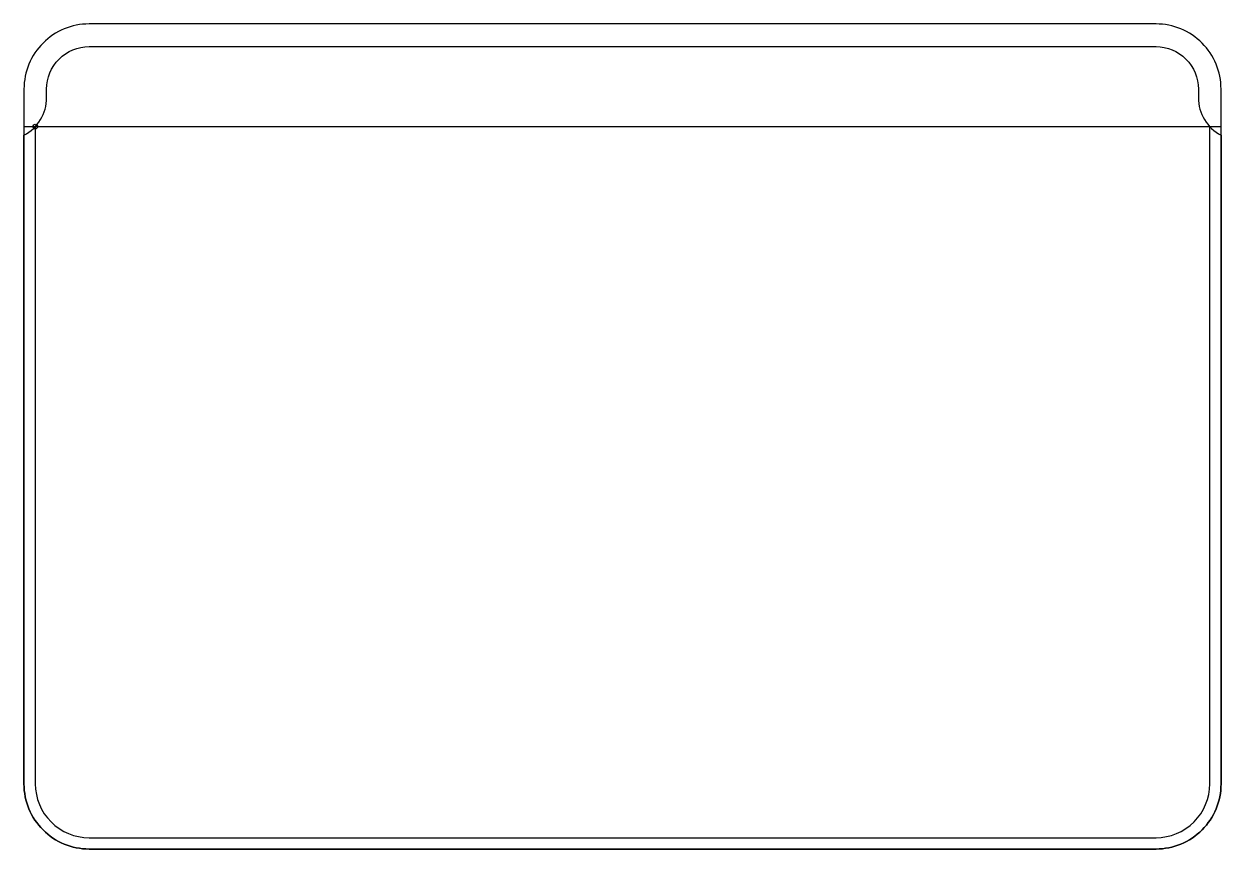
# Model space of a CAD drawing. Header units: millimetres. Extents: x 3514 to 3910, y 1358 to 1631.
import ezdxf

# ---------------------------------------------------------------- set-up
doc = ezdxf.new("R2010")
doc.units = ezdxf.units.MM

msp = doc.modelspace()

# ---------------------------------------------------------------- linework, layer by layer
msp.add_line((3513.76, 1596.58), (3909.76, 1596.58))
for points in [[(3888.24, 1357.76, 0.414214), (3909.76, 1379.28), (3909.76, 1608.99, 0.414214), (3888.24, 1630.51), (3535.28, 1630.51, 0.414214), (3513.76, 1608.99), (3513.76, 1379.28, 0.414214), (3535.28, 1357.76)], [(3521.26, 1606.12), (3521.26, 1608.99, -0.414214), (3535.28, 1623.01), (3888.24, 1623.01, -0.414214), (3902.26, 1608.99), (3902.26, 1606.12, 0.278671), (3909.76, 1593.71), (3909.76, 1379.28, -0.414214), (3888.24, 1357.76), (3535.28, 1357.76, -0.414214), (3513.76, 1379.28), (3513.76, 1593.71, 0.278671)]]:
    msp.add_lwpolyline(points, format="xyb", close=True)
msp.add_lwpolyline([(3517.51, 1596.58), (3517.51, 1379.28, 0.414214), (3535.28, 1361.51), (3888.24, 1361.51, 0.414214), (3906.01, 1379.28), (3906.01, 1596.58)], format="xyb")
msp.add_circle((3517.51, 1596.58), 0.75)

doc.saveas('drawing.dxf')
